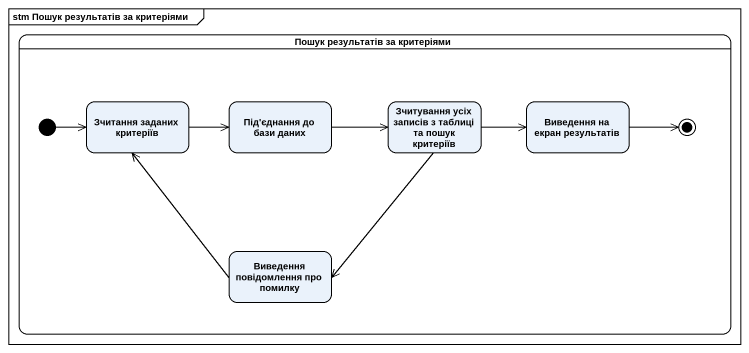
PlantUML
@startuml
mainframe stm Пошук результатів за критеріями
hide empty description
state "Пошук результатів за критеріями" as Пошук_результатів_за {
  state "Зчитання заданих критеріїв" as Зчитання_заданих_критеріїв
  state "Під'єднання до бази даних" as Під_єднання_до_бази_даних
  state "Зчитування усіх записів з таблиці та пошук критеріїв" as Зчитування_усіх_записів_з
  state "Виведення на екран результатів" as Виведення_на_екран
  state "Виведення повідомлення про помилку" as Виведення_повідомлення_про
  Виведення_на_екран -right-> [*]
  [*] -right-> Зчитання_заданих_критеріїв
}
Зчитання_заданих_критеріїв -right-> Під_єднання_до_бази_даних
Під_єднання_до_бази_даних -right-> Зчитування_усіх_записів_з
Зчитування_усіх_записів_з -right-> Виведення_на_екран
Зчитування_усіх_записів_з --> Виведення_повідомлення_про
Виведення_повідомлення_про -up-> Зчитання_заданих_критеріїв
@enduml
